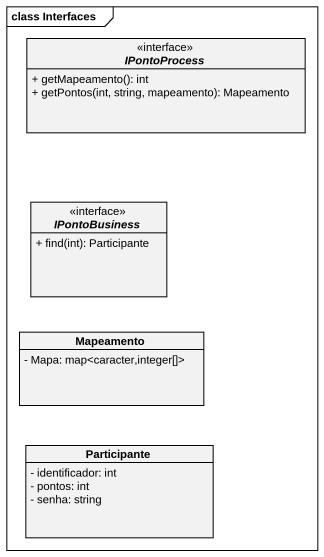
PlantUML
@startuml
mainframe class Interfaces
hide circle
hide empty members
skinparam classAttributeIconSize 0
interface IPontoProcess <<interface>> {
  + getMapeamento(): int
  + getPontos(int, string, mapeamento): Mapeamento
}
interface IPontoBusiness <<interface>> {
  + find(int): Participante
}
class Mapeamento {
  - Mapa: map<caracter,integer[]>
}
class Participante {
  - identificador: int
  - pontos: int
  - senha: string
}
@enduml
